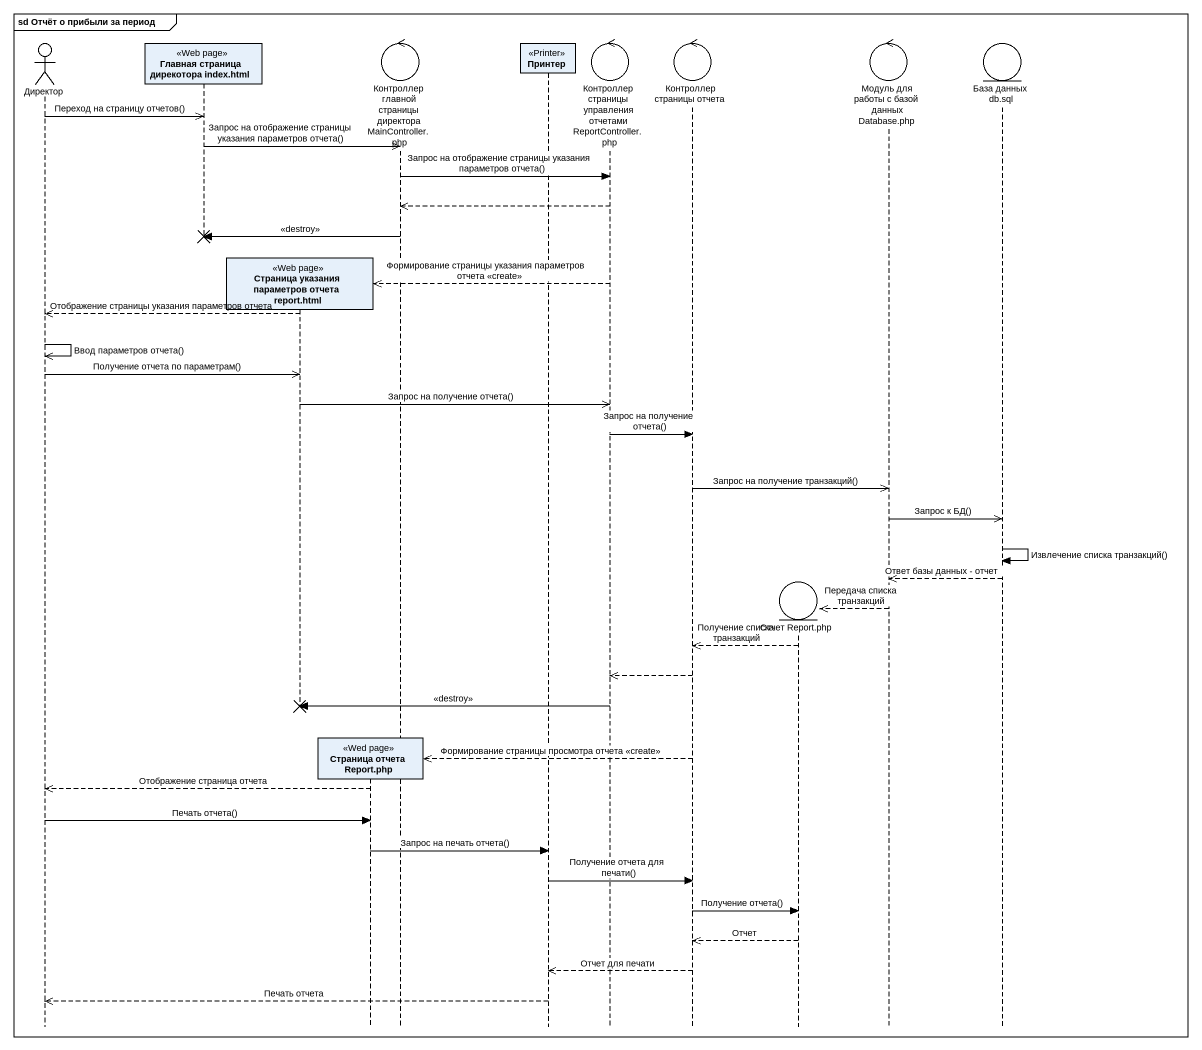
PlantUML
@startuml
mainframe sd Отчёт о прибыли за период
hide footbox
actor Директор
participant "Главная страница дирекотора index.html" as Главная_страница_дирекотора <<Web page>>
participant "Cтраница указания параметров отчета report.html" as Cтраница_указания <<Web page>>
participant "Cтраница отчета Report.php" as Cтраница_отчета_Report_php <<Wed page>>
control "Контроллер главной страницы директора MainController.php" as Контроллер_главной_страницы
participant Принтер <<Printer>>
control "Контроллер страницы управления отчетами ReportController.php" as Контроллер_страницы
control "Контроллер страницы отчета" as Контроллер_страницы_отчета
entity "Отчет Report.php" as Отчет_Report_php
control "Модуль для работы с базой данных Database.php" as Модуль_для_работы_с_базой
entity "База данных db.sql" as База_данных_db_sql

Директор ->> Главная_страница_дирекотора : Переход на страницу отчетов()
Главная_страница_дирекотора ->> Контроллер_главной_страницы : Запрос на отображение страницы указания параметров отчета()
Контроллер_главной_страницы -> Контроллер_страницы : Запрос на отображение страницы указания параметров отчета()
Контроллер_страницы -->> Контроллер_главной_страницы
Контроллер_главной_страницы -> Главная_страница_дирекотора !! : <<destroy>>
Контроллер_страницы -->> Cтраница_указания ** : Формирование страницы указания параметров отчета <<create>>
Cтраница_указания -->> Директор : Отображение страницы указания параметров отчета
Директор ->> Директор : Ввод параметров отчета()
Директор ->> Cтраница_указания : Получение отчета по параметрам()
Cтраница_указания ->> Контроллер_страницы : Запрос на получение отчета()
Контроллер_страницы -> Контроллер_страницы_отчета : Запрос на получение отчета()
Контроллер_страницы_отчета ->> Модуль_для_работы_с_базой : Запрос на получение транзакций()
Модуль_для_работы_с_базой ->> База_данных_db_sql : Запрос к БД()
База_данных_db_sql -> База_данных_db_sql : Извлечение списка транзакций()
База_данных_db_sql -->> Модуль_для_работы_с_базой : Ответ базы данных - отчет
Модуль_для_работы_с_базой -->> Отчет_Report_php ** : Передача списка транзакций
Отчет_Report_php -->> Контроллер_страницы_отчета : Получение списка транзакций
Контроллер_страницы_отчета -->> Контроллер_страницы
Контроллер_страницы -> Cтраница_указания !! : <<destroy>>
Контроллер_страницы_отчета -->> Cтраница_отчета_Report_php ** : Формирование страницы просмотра отчета <<create>>
Cтраница_отчета_Report_php -->> Директор : Отображение страница отчета
Директор -> Cтраница_отчета_Report_php : Печать отчета()
Cтраница_отчета_Report_php -> Принтер : Запрос на печать отчета()
Принтер -> Контроллер_страницы_отчета : Получение отчета для печати()
Контроллер_страницы_отчета -> Отчет_Report_php : Получение отчета()
Отчет_Report_php -->> Контроллер_страницы_отчета : Отчет
Контроллер_страницы_отчета -->> Принтер : Отчет для печати
Принтер -->> Директор : Печать отчета
@enduml
